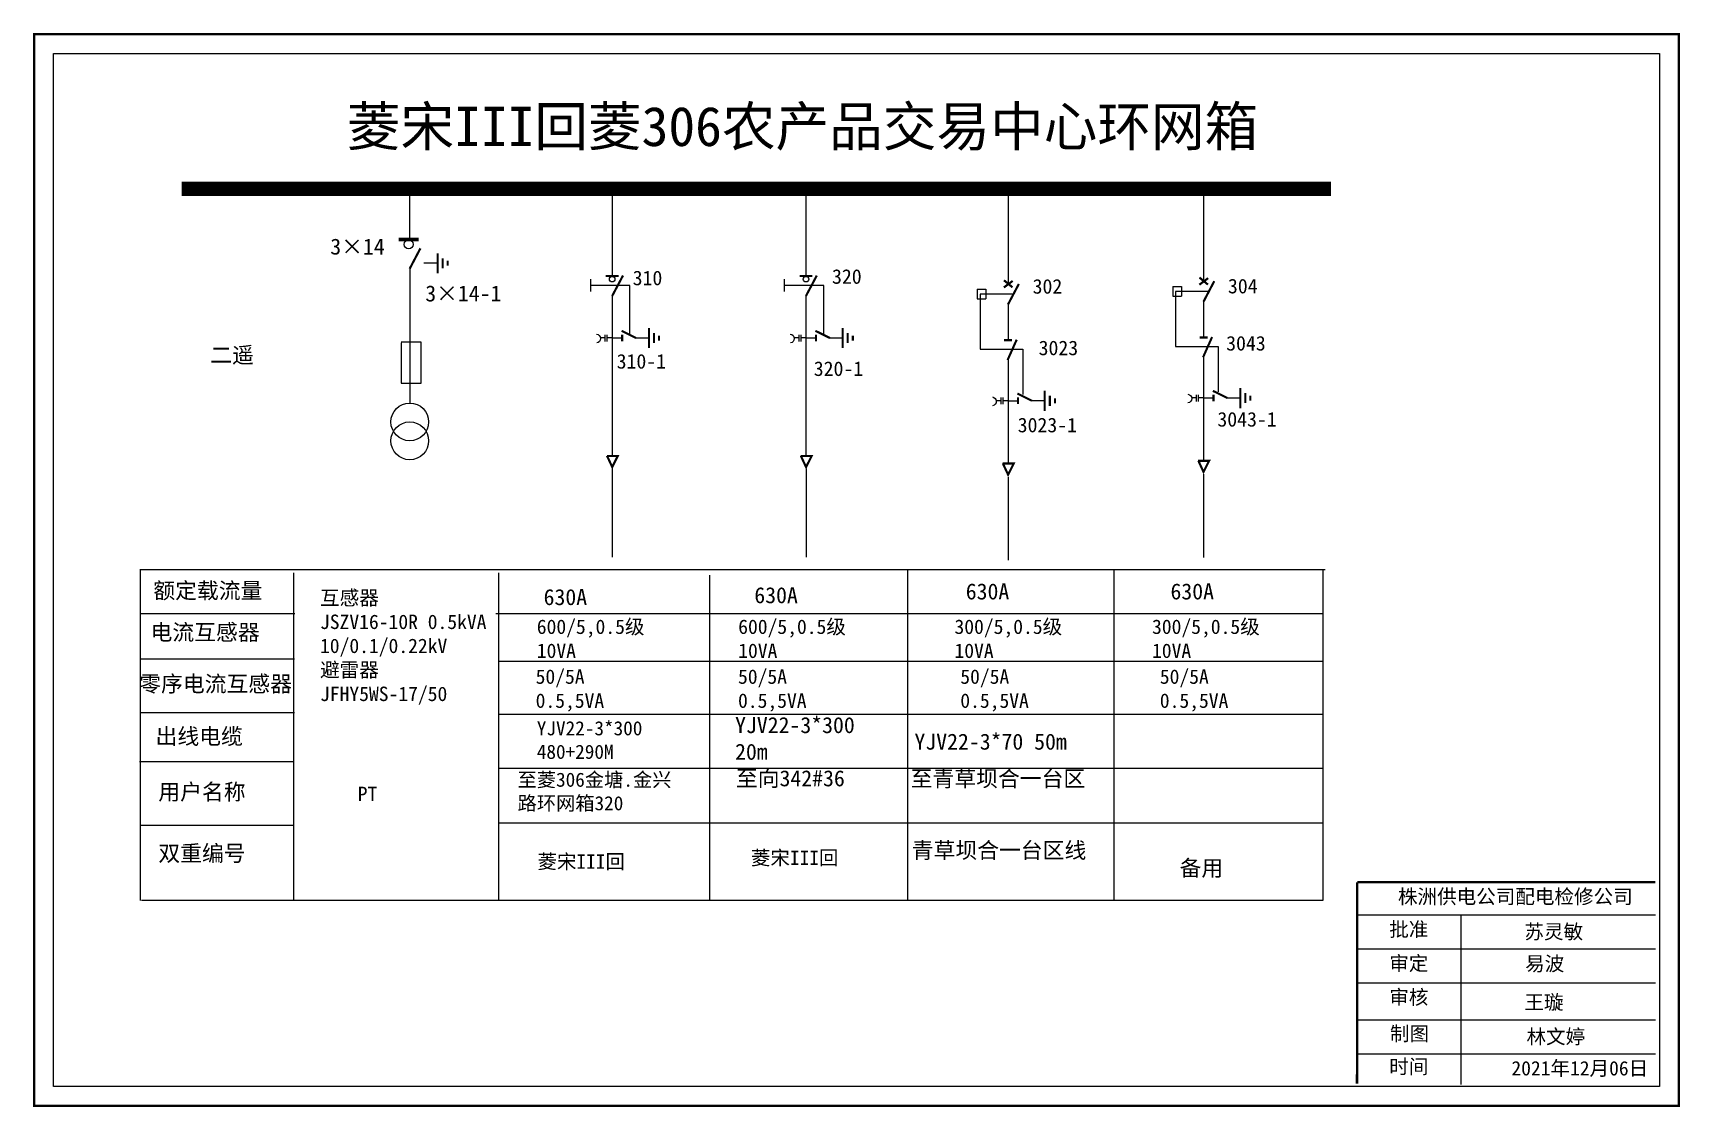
# Model space of a CAD drawing. Extents: x 1305 to 1935, y -332 to -210.
# Drawn here: x 1750.9 to 1934.9, y -332.2 to -212.3 of the extents above; entities that cross this region are included whole.
import ezdxf

# ---------------------------------------------------------------- set-up
doc = ezdxf.new("R2010")
doc.units = 0
doc.header["$LTSCALE"] = 5
doc.linetypes.add('ACAD_ISO02W100', pattern=[15, 12, -3])
doc.linetypes.add('CENTER', pattern=[50.8, 31.75, -6.35, 6.35, -6.35])
doc.layers.get('0').update_dxf_attribs({"linetype": 'CONTINUOUS'})
doc.layers.get('Defpoints').update_dxf_attribs({"linetype": 'CONTINUOUS'})
doc.layers.add('2', color=7, linetype='CONTINUOUS')
doc.styles.add('宋体_txtstyle_0.00_0_0', font='')
doc.styles.add('宋体_txtstyle_1.62_0_0', font='', dxfattribs={"height": 1.624467})
doc.styles.add('宋体_txtstyle_1.79_0_0', font='', dxfattribs={"height": 1.786914})
doc.styles.get('宋体_txtstyle_0.00_0_0').set_extended_font_data('宋体')
doc.styles.get('宋体_txtstyle_1.62_0_0').set_extended_font_data('宋体')
doc.styles.get('宋体_txtstyle_1.79_0_0').set_extended_font_data('宋体')

# ---------------------------------------------------------------- blocks, each defined once
blk = doc.blocks.new('JD')
for points in [[(-2, 0.2), (-2, -0.2), (2, 0.2), (2, -0.2)], [(1, -1.2), (1, -0.8), (-1, -1.2), (-1, -0.8)], [(-0.5, -1.8), (-0.5, -2.2), (0.5, -1.8), (0.5, -2.2)]]:
    blk.add_trace(points)

msp = doc.modelspace()

# ---------------------------------------------------------------- linework, layer by layer
at = {"color": 0}
for p, q in [((1815.56, -229.59), (1815.56, -239.44)), ((1837.21, -229.59), (1837.21, -239.44)), ((1881.62, -229.74), (1881.62, -240.07)), ((1792.91, -230.02), (1792.91, -235.31)), ((1859.78, -230.05), (1859.78, -240.38)), ((1792.94, -238.59), (1792.94, -253.61)), ((1794.52, -238), (1796.03, -238)), ((1856.35, -240.94), (1857.31, -240.94)), ((1856.35, -240.94), (1856.35, -242.01)), ((1857.31, -240.94), (1857.31, -242.01)), ((1878.19, -240.63), (1879.15, -240.63)), ((1878.19, -240.63), (1878.19, -241.7)), ((1879.15, -240.63), (1879.15, -241.7)), ((1815.56, -241.63), (1815.56, -259.51)), ((1837.21, -241.63), (1837.21, -259.51)), ((1856.35, -242.01), (1857.31, -242.01)), ((1859.78, -242.57), (1859.78, -246.56)), ((1878.19, -241.7), (1879.15, -241.7)), ((1881.62, -242.27), (1881.62, -246.25)), ((1815.56, -246.38), (1816.67, -246.38)), ((1818.13, -246.35), (1819.64, -246.35)), ((1837.21, -246.38), (1838.33, -246.38)), ((1839.78, -246.35), (1841.29, -246.35)), ((1881.62, -248.25), (1881.62, -260.02)), ((1859.78, -248.55), (1859.78, -260.32)), ((1859.78, -253.39), (1860.89, -253.39)), ((1862.35, -253.36), (1863.86, -253.36)), ((1881.62, -253.08), (1882.73, -253.08)), ((1884.18, -253.05), (1885.7, -253.05)), ((1780.12, -277.18), (1762.88, -277.18)), ((1780.06, -282.25), (1762.81, -282.25)), ((1780.06, -288.23), (1762.81, -288.23)), ((1779.99, -293.69), (1762.75, -293.69)), ((1780.05, -300.79), (1762.81, -300.79))]:
    msp.add_line(p, q, dxfattribs=at)
at = {"color": 0, "linetype": 'ACAD_ISO02W100'}
for p, q in [((1860.26, -241.5), (1856.66, -241.5)), ((1856.66, -241.5), (1856.66, -247.63)), ((1882.1, -241.19), (1878.49, -241.19)), ((1878.49, -241.19), (1878.49, -247.33)), ((1856.66, -247.63), (1861.42, -247.63)), ((1861.42, -247.63), (1861.42, -252.7)), ((1878.49, -247.33), (1883.25, -247.33)), ((1883.25, -247.33), (1883.25, -252.39))]:
    msp.add_line(p, q, dxfattribs=at)
at = {"color": 0, "linetype": 'CENTER'}
for p, q in [((1815.57, -260.96), (1815.57, -270.84)), ((1837.22, -260.96), (1837.22, -270.84)), ((1859.79, -261.9), (1859.79, -271.19)), ((1881.62, -261.6), (1881.62, -270.88))]:
    msp.add_line(p, q, dxfattribs=at)
at = {"color": 0, "linetype": 'Continuous'}
for p, q in [((1762.78, -272.21), (1895.21, -272.21)), ((1762.85, -309.17), (1762.85, -272.21)), ((1848.57, -272.28), (1848.57, -309.16)), ((1871.61, -272.28), (1871.61, -309.16)), ((1894.95, -272.31), (1894.95, -309.18)), ((1779.96, -272.61), (1779.96, -309.16)), ((1802.85, -272.61), (1802.85, -309.16)), ((1826.44, -272.86), (1826.44, -309.14)), ((1802.57, -277.15), (1894.95, -277.15)), ((1802.85, -282.46), (1894.95, -282.46)), ((1802.85, -288.39), (1894.95, -288.39)), ((1802.85, -294.39), (1894.95, -294.39)), ((1802.85, -300.51), (1894.95, -300.51)), ((1894.95, -309.17), (1762.97, -309.17)), ((1898.79, -310.76), (1932.1, -310.76)), ((1910.35, -310.76), (1910.35, -329.7)), ((1898.79, -314.56), (1932.1, -314.56)), ((1898.79, -318.35), (1932.1, -318.35)), ((1898.79, -322.49), (1932.1, -322.49)), ((1898.79, -326.29), (1932.1, -326.29))]:
    msp.add_line(p, q, dxfattribs=at)
at = {"color": 0, "linetype": 'Continuous', "const_width": 0.267}
msp.add_lwpolyline([(1750.99, -212.46), (1934.72, -212.46), (1934.72, -332.1), (1750.99, -332.1)], close=True, dxfattribs=at)
at = {"color": 0, "linetype": 'Continuous'}
msp.add_lwpolyline([(1753.15, -214.63), (1932.56, -214.63), (1932.56, -329.94), (1753.15, -329.94)], close=True, dxfattribs=at)
at = {"color": 0}
for points, const_width in [([(1767.47, -229.72), (1895.85, -229.72)], 1.61), ([(1791.7, -235.39), (1793.96, -235.39)], 0.383), ([(1792.94, -238.65), (1794.14, -236.37)], 0.241), ([(1814.85, -239.47), (1816.27, -239.47)], 0.241), ([(1815.56, -241.69), (1816.77, -239.41)], 0.241), ([(1836.5, -239.47), (1837.92, -239.47)], 0.241), ([(1837.21, -241.69), (1838.42, -239.41)], 0.241), ([(1859.32, -240.74), (1860.3, -240.01)], 0.241), ([(1859.33, -239.94), (1860.28, -240.72)], 0.241), ([(1859.78, -242.64), (1860.99, -240.35)], 0.241), ([(1881.16, -240.43), (1882.14, -239.7)], 0.241), ([(1881.17, -239.63), (1882.11, -240.42)], 0.241), ([(1881.62, -242.33), (1882.82, -240.04)], 0.241), ([(1816.61, -245.58), (1818.22, -246.38)], 0.241), ([(1816.67, -246.01), (1816.67, -246.75)], 0.241), ([(1838.26, -245.58), (1839.87, -246.38)], 0.241), ([(1838.33, -246.01), (1838.33, -246.75)], 0.241), ([(1859.35, -246.62), (1860.24, -246.62)], 0.241), ([(1859.73, -248.85), (1860.75, -246.57)], 0.241), ([(1881.18, -246.32), (1882.08, -246.32)], 0.241), ([(1881.57, -248.54), (1882.58, -246.27)], 0.241), ([(1860.83, -252.58), (1862.44, -253.39)], 0.241), ([(1860.89, -253.02), (1860.89, -253.76)], 0.241), ([(1882.67, -252.28), (1884.28, -253.08)], 0.241), ([(1882.73, -252.71), (1882.73, -253.45)], 0.241), ([(1814.97, -259.55), (1816.19, -259.55), (1815.57, -260.79), (1814.98, -259.53)], 0.241), ([(1836.62, -259.55), (1837.85, -259.55), (1837.22, -260.79), (1836.63, -259.53)], 0.241), ([(1859.19, -260.4), (1860.42, -260.4), (1859.79, -261.64), (1859.2, -260.37)], 0.241), ([(1881.02, -260.09), (1882.25, -260.09), (1881.62, -261.33), (1881.04, -260.07)], 0.241)]:
    msp.add_lwpolyline(points, dxfattribs=dict(at, const_width=const_width))
for points in [[(1813.13, -239.83), (1813.13, -241.18)], [(1834.78, -239.83), (1834.78, -241.18)], [(1814.75, -246.37), (1814.24, -246.37)], [(1814.75, -246.03), (1814.75, -246.76)], [(1814.97, -246.03), (1814.97, -246.76)], [(1815.56, -246.37), (1814.97, -246.37)], [(1836.4, -246.37), (1835.89, -246.37)], [(1836.4, -246.03), (1836.4, -246.76)], [(1836.63, -246.03), (1836.63, -246.76)], [(1837.21, -246.37), (1836.63, -246.37)], [(1791.98, -246.91), (1791.98, -251.42), (1794.21, -251.42), (1794.21, -246.86), (1791.98, -246.86)], [(1858.97, -253.38), (1858.46, -253.38)], [(1858.97, -253.04), (1858.97, -253.77)], [(1859.2, -253.04), (1859.2, -253.77)], [(1859.78, -253.38), (1859.2, -253.38)], [(1880.81, -253.07), (1880.3, -253.07)], [(1880.81, -252.73), (1880.81, -253.46)], [(1881.03, -252.73), (1881.03, -253.46)], [(1881.62, -253.07), (1881.03, -253.07)]]:
    msp.add_lwpolyline(points, dxfattribs=at)
at = {"color": 0, "linetype": 'ACAD_ISO02W100'}
for points in [[(1817.54, -246), (1817.54, -240.51), (1813.13, -240.51)], [(1839.19, -246), (1839.19, -240.51), (1834.78, -240.51)]]:
    msp.add_lwpolyline(points, dxfattribs=at)
at = {"color": 0}
for points in [[(1813.81, -245.95, -0.877934), (1813.83, -246.93)], [(1835.46, -245.95, -0.877934), (1835.48, -246.93)], [(1858.03, -252.96, -0.877934), (1858.05, -253.94)], [(1879.87, -252.66, -0.877934), (1879.88, -253.63)]]:
    msp.add_lwpolyline(points, format="xyb", dxfattribs=at)
at = {"color": 0, "linetype": 'Continuous', "const_width": 0.267}
for points in [[(1898.79, -307.13), (1898.77, -329.63)], [(1898.79, -307.13), (1932.1, -307.13)]]:
    msp.add_lwpolyline(points, dxfattribs=at)
at = {"color": 0}
for centre, radius in [((1792.83, -235.93), 0.49), ((1815.56, -239.81), 0.309), ((1837.21, -239.81), 0.309)]:
    msp.add_circle(centre, radius, dxfattribs=at)
at = {"layer": '2', "color": 0}
for centre in [(1792.95, -255.75), (1792.95, -257.86)]:
    msp.add_circle(centre, 2.11, dxfattribs=at)

# ---------------------------------------------------------------- block references
at = {"color": 0, "xscale": 0.5628779452209756, "yscale": 0.5628779452209756, "zscale": 0.5628779452210185, "rotation": 90}
for p in [(1796.06, -238.04), (1819.66, -246.39), (1841.32, -246.39), (1885.72, -253.09), (1863.89, -253.4)]:
    msp.add_blockref('JD', p, dxfattribs=at)

# ---------------------------------------------------------------- texts
at = {"color": 0, "linetype": 'Continuous'}
for s, height, style, p in [('3×14', 1.787, '宋体_txtstyle_1.79_0_0', (1784.07, -237.07)), ('310', 1.624, '宋体_txtstyle_1.62_0_0', (1817.85, -240.49)), ('320', 1.624, '宋体_txtstyle_1.62_0_0', (1840.12, -240.33)), ('3×14-1', 1.787, '宋体_txtstyle_1.79_0_0', (1794.68, -242.3)), ('302', 1.624, '宋体_txtstyle_1.62_0_0', (1862.53, -241.43)), ('304', 1.624, '宋体_txtstyle_1.62_0_0', (1884.35, -241.4)), ('3043', 1.624, '宋体_txtstyle_1.62_0_0', (1884.15, -247.78)), ('310-1', 1.624, '宋体_txtstyle_1.62_0_0', (1816.06, -249.8)), ('3023', 1.624, '宋体_txtstyle_1.62_0_0', (1863.2, -248.3)), ('320-1', 1.624, '宋体_txtstyle_1.62_0_0', (1838.08, -250.62)), ('3023-1', 1.624, '宋体_txtstyle_1.62_0_0', (1860.86, -256.91)), ('3043-1', 1.624, '宋体_txtstyle_1.62_0_0', (1883.17, -256.27))]:
    msp.add_text(s, height=height, dxfattribs=dict(at, style=style)).set_placement(p)
at = {"color": 0, "linetype": 'Continuous', "lineweight": -2, "attachment_point": 1, "style": '宋体_txtstyle_0.00_0_0'}
for s, insert, char_height, width in [('{\\C7;菱宋III回菱306}农产品交易中心环网箱', (1785.92, -220.56), 4.3928, 125.5597), ('{\\fSimSun|b0|i0|c134|p2;二遥}', (1770.66, -247.39), 1.7869, 28.8074), ('{\\fSimSun|b0|i0|c134|p2;额定载流量}', (1764.3, -273.68), 1.7869, 28.8074), ('{\\fSimSun|b0|i0|c134|p2;630A}', (1855.06, -273.78), 1.7869, 28.8074), ('{\\fSimSun|b0|i0|c134|p2;630A}', (1877.93, -273.78), 1.7869, 28.8074), ('\\A1;{\\fSimSun|b0|i0|c134|p2;互感器\\PJSZV16-10R 0.5kVA\\P10/0.1/0.22kV\\P避雷器\\PJFHY5WS-17/50}', (1782.92, -274.58), 1.6082, 29.6547), ('{\\fSimSun|b0|i0|c134|p2;630A}', (1807.9, -274.41), 1.7869, 28.8074), ('{\\fSimSun|b0|i0|c134|p2;630A}', (1831.44, -274.2), 1.7869, 28.8074), ('\\A1;{\\fSimSun|b0|i0|c134|p2;600/5,0.5级\\P10VA}', (1807.14, -277.81), 1.6082, 29.6547), ('\\A1;{\\fSimSun|b0|i0|c134|p2;600/5,0.5级\\P10VA}', (1829.64, -277.81), 1.6082, 29.6547), ('\\A1;{\\fSimSun|b0|i0|c134|p2;300/5,0.5级\\P10VA}', (1853.8, -277.81), 1.6082, 29.6547), ('\\A1;{\\fSimSun|b0|i0|c134|p2;300/5,0.5级\\P10VA}', (1875.87, -277.81), 1.6082, 29.6547), ('{\\fSimSun|b0|i0|c134|p2;电流互感器}', (1763.99, -278.33), 1.7869, 28.8074), ('{\\fSimSun|b0|i0|c134|p2;50/5A\\P0.5,5VA}', (1807.01, -283.38), 1.6082, 28.8074), ('{\\fSimSun|b0|i0|c134|p2;50/5A\\P0.5,5VA}', (1829.62, -283.38), 1.6082, 28.8074), ('{\\fSimSun|b0|i0|c134|p2;50/5A\\P0.5,5VA}', (1854.45, -283.38), 1.6082, 28.8074), ('{\\fSimSun|b0|i0|c134|p2;50/5A\\P0.5,5VA}', (1876.74, -283.38), 1.6082, 28.8074), ('{\\fSimSun|b0|i0|c134|p2;零序电流互感器}', (1762.73, -284.09), 1.7869, 28.8074), ('YJV22-3*300\\P20m', (1829.29, -288.7), 1.7869, 28.8074), ('{\\fSimSun|b0|i0|c134|p2;出线电缆}', (1764.55, -289.95), 1.7869, 28.8074), ('YJV22-3*70 50m', (1849.33, -290.55), 1.7869, 28.8074), ('至向342#36', (1829.38, -294.64), 1.787, 18.1993), ('{\\fSimSun|b0|i0|c134|p2;至青草坝合一台区}', (1848.91, -294.67), 1.7869, 21.9417), ('{\\fSimSun|b0|i0|c134|p2;用户名称}', (1764.86, -296.15), 1.7869, 28.8074), ('{\\fSimSun|b0|i0|c134|p2;PT}', (1787.13, -296.47), 1.6146, 12.5611), ('{\\fSimSun|b0|i0|c134|p2;双重编号}', (1764.86, -303.01), 1.7869, 28.8074), ('{\\fSimSun|b0|i0|c134|p2;青草坝合一台区线}', (1849.03, -302.67), 1.7869, 21.9417), ('{\\fSimSun|b0|i0|c134|p2;备用}', (1878.95, -304.66), 1.7869, 28.8074), ('{\\fSimSun|b0|i0|c134|p2;株洲供电公司配电检修公司}', (1903.34, -307.93), 1.6025, 43.8107), ('{\\fKaiTi_GB2312|b0|i0|c134|p49;批准}', (1902.37, -311.59), 1.6025, 12.5322), ('{\\fSimSun|b0|i0|c134|p2;苏灵敏}', (1917.47, -311.85), 1.6025, 12.5322), ('\\f\uffbfﾬￌﾣﾤ_GB2312|b0|i0|c134|p49;审定', (1902.37, -315.39), 1.6025, 12.5322), ('{\\fSimSun|b0|i0|c134|p2;易波}', (1917.55, -315.42), 1.6025, 12.5322), ('\\f\uffbfﾬￌﾣﾤ_GB2312|b0|i0|c134|p49;审核', (1902.37, -319.16), 1.6025, 12.5322), ('王璇', (1917.47, -319.72), 1.602, 12.5322), ('\\f\uffbfﾬￌﾣﾤ_GB2312|b0|i0|c134|p49;制图', (1902.45, -323.23), 1.6025, 12.5322), ('{\\fSimSun|b0|i0|c134|p2;林文婷}', (1917.7, -323.57), 1.6025, 12.5322), ('\\f\uffbfﾬￌﾣﾤ_GB2312|b0|i0|c134|p49;时间', (1902.37, -326.91), 1.6025, 12.5322), ('2021年12月06日', (1916.02, -327.1), 1.6025, 23.44)]:
    msp.add_mtext(s, dxfattribs=dict(at, insert=insert, char_height=char_height, width=width))
at = {"layer": 'Defpoints', "color": 7, "linetype": 'Continuous', "lineweight": -2, "attachment_point": 1, "style": '宋体_txtstyle_0.00_0_0'}
for s, insert, char_height, width in [('{\\fSimSun|b0|i0|c134|p2;YJV22-3*300\\P480+290M}', (1807.14, -289.16), 1.5763, 18.5708), ('至菱306金塘.金兴路环网箱320', (1804.99, -294.9), 1.5763, 18.5708), ('菱宋III回', (1831.07, -303.61), 1.592, 18.7584), ('菱宋III回', (1807.22, -304.03), 1.592, 18.7584)]:
    msp.add_mtext(s, dxfattribs=dict(at, insert=insert, char_height=char_height, width=width))

doc.saveas('drawing.dxf')
